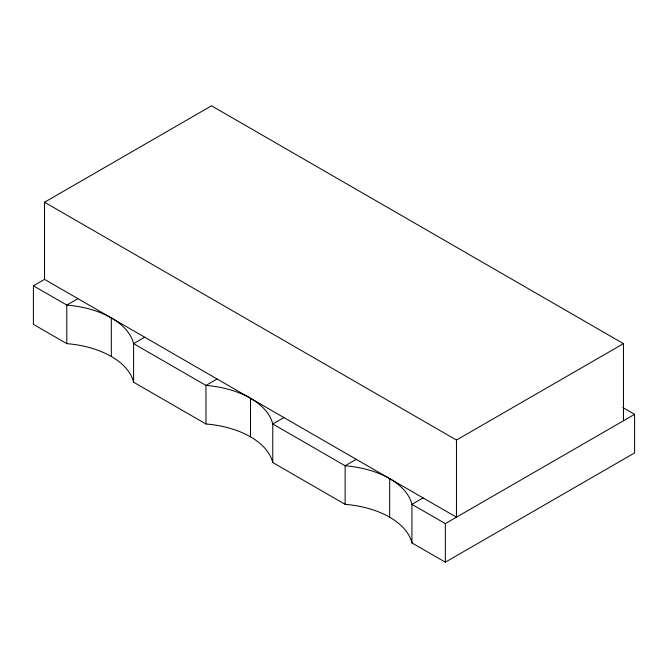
<?xml version="1.0" encoding="UTF-8"?>
<svg xmlns="http://www.w3.org/2000/svg" width="668" height="668" viewBox="0 0 668 668"><rect width="100%" height="100%" fill="white"/><g stroke="black" fill="none" stroke-linecap="round" stroke-linejoin="round"><path stroke-width="1" d="M44.531 202.229L456.469 440.053L456.469 517.191L44.531 279.366L44.531 202.229L211.531 105.811L623.469 343.644L623.469 420.773M622.868 407.572L634.6 414.344L634.6 452.912L445.331 562.189L411.931 542.9A78.724 45.449 0 0 0 345.131 504.34L272.769 462.557A78.724 45.449 0 0 0 205.969 423.988L133.6 382.213A78.724 45.449 0 0 0 66.8 343.644L33.4 324.356L33.4 285.795L44.531 279.366M77.931 298.646L66.8 305.076L33.4 285.795M144.731 337.215L133.6 343.644A78.724 45.449 0 0 0 66.8 305.076L66.8 343.644M217.1 378.998L205.969 385.419L133.6 343.644L133.6 382.213M283.9 417.558L272.769 423.988A78.724 45.449 0 0 0 205.969 385.419L205.969 423.988M356.269 459.342L345.131 465.771L272.769 423.988L272.769 462.557M456.469 440.053L623.469 343.644M423.069 497.91L411.931 504.34A78.724 45.449 0 0 0 345.131 465.771L345.131 504.34M411.931 542.9L411.931 504.34L445.331 523.62L634.6 414.344M445.331 523.62L445.331 562.189M389.669 478.622L389.669 517.191M250.5 398.278L250.5 436.847M111.331 317.935L111.331 356.495"/></g></svg>
